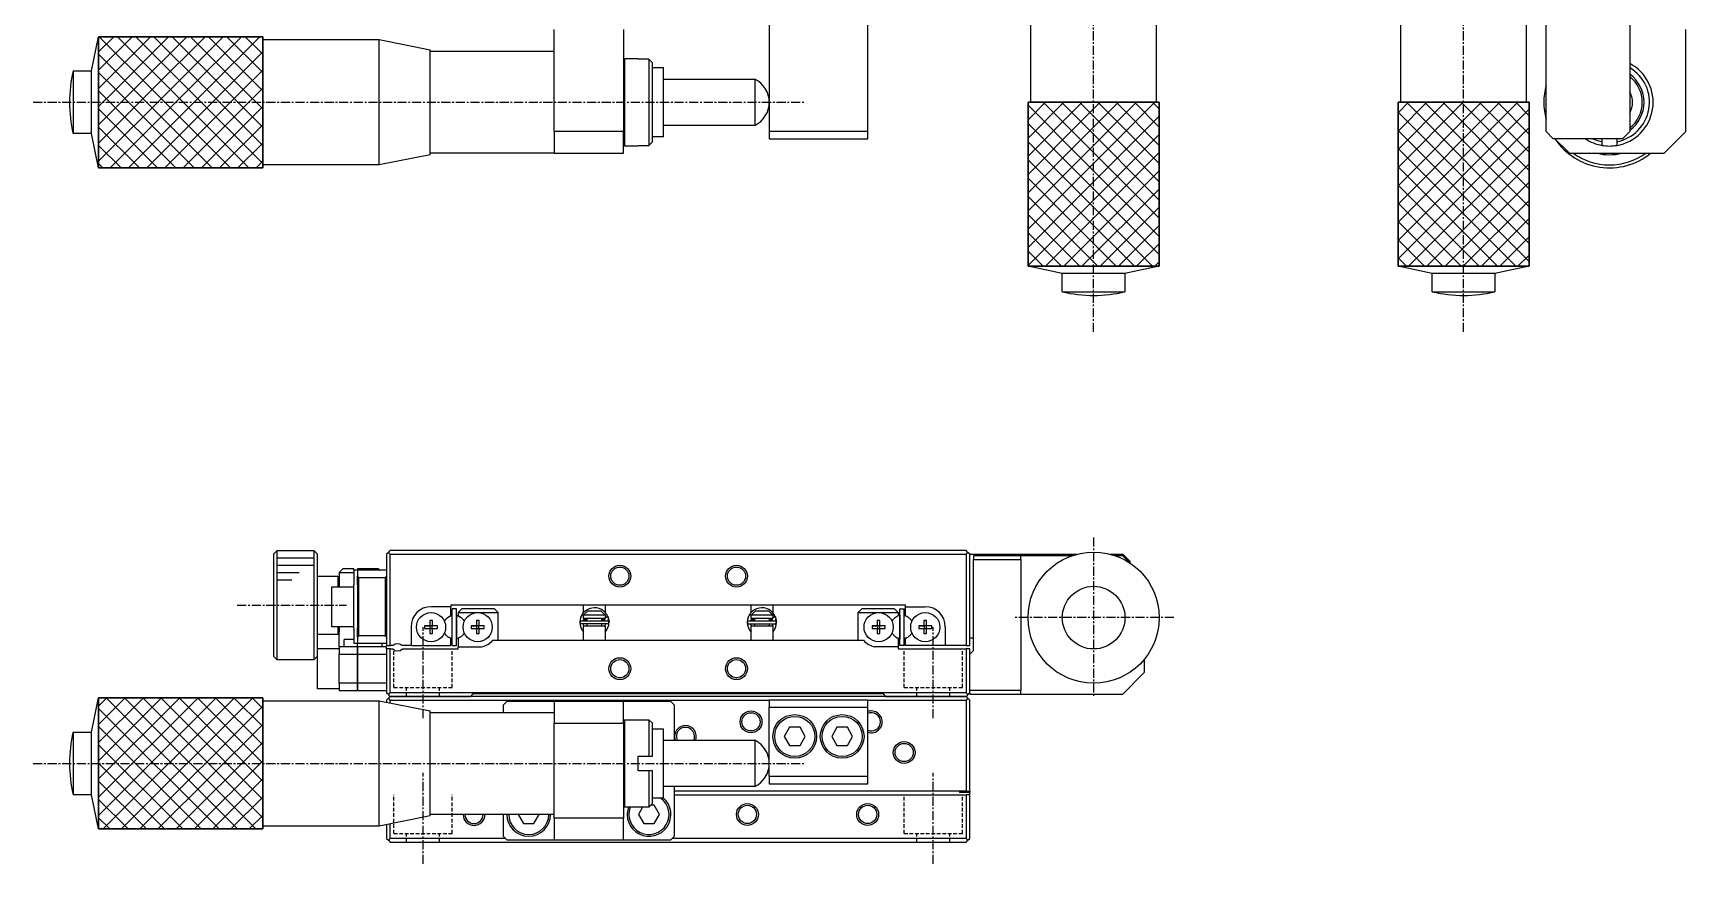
# Model space of a CAD drawing. Extents: x 10 to 534, y -6 to 276.
# Drawn here: x 306.5 to 533.3, y -6.3 to 107.8 of the extents above; entities that cross this region are included whole.
import ezdxf

# ---------------------------------------------------------------- set-up
doc = ezdxf.new("R2010")
doc.units = 0
doc.linetypes.add('CENTER', pattern=[2, 1.25, -0.25, 0.25, -0.25])
doc.linetypes.add('DASHED', pattern=[0.75, 0.5, -0.25])
doc.layers.get('0').update_dxf_attribs({"linetype": 'CONTINUOUS'})
doc.layers.add('CENTER', color=1, linetype='CENTER')

msp = doc.modelspace()

# ---------------------------------------------------------------- linework, layer by layer
at = {"color": 7, "linetype": 'CONTINUOUS'}
for p, q in [((407.53, 115.25), (407.53, 94.25)), ((421.03, 94.25), (421.03, 115.25)), ((443.43, 98.25), (443.43, 114.25)), ((460.63, 114.25), (460.63, 98.25)), ((494.19, 98.25), (494.19, 114.25)), ((511.39, 114.25), (511.39, 98.25)), ((514.09, 94.25), (514.09, 115.25)), ((525.59, 115.25), (525.59, 94.25)), ((314.53, 102.55), (315.53, 107.25)), ((338.03, 107.25), (315.53, 107.25)), ((315.53, 107.25), (315.53, 89.25)), ((338.03, 89.25), (338.03, 107.25)), ((338.03, 106.85), (354.03, 106.85)), ((354.03, 89.65), (354.03, 106.85)), ((354.03, 106.85), (361.03, 105.45)), ((378.03, 94.25), (378.03, 108.25)), ((387.53, 108.25), (387.53, 94.25)), ((533.29, 94.25), (533.29, 108.25)), ((361.03, 91.05), (361.03, 105.45)), ((361.03, 105.25), (378.03, 105.25)), ((312.03, 102.55), (312.03, 93.95)), ((312.03, 102.55), (314.53, 102.55)), ((314.53, 93.95), (314.53, 102.55)), ((387.53, 104.05), (387.73, 104.25)), ((387.73, 92.25), (387.73, 104.25)), ((387.73, 104.25), (389.53, 104.25)), ((389.53, 104.17), (389.53, 104.25)), ((389.53, 104.17), (389.53, 104.25)), ((391.03, 104.17), (389.53, 104.17)), ((391.03, 104.17), (391.03, 92.33)), ((391.53, 103.66), (391.03, 104.17)), ((391.53, 92.84), (391.53, 103.66)), ((391.53, 102.89), (391.53, 103.66)), ((391.53, 103), (393.03, 103)), ((393.03, 102.7), (393.03, 103)), ((393.03, 98.25), (393.03, 102.7)), ((393.03, 101.42), (405.53, 101.42)), ((405.53, 101.42), (405.53, 95.08)), ((338.03, 98.25), (338.03, 89.25)), ((393.03, 93.8), (393.03, 98.25)), ((443.03, 98.25), (443.03, 75.75)), ((461.03, 98.25), (443.03, 98.25)), ((452.03, 98.25), (461.03, 98.25)), ((461.03, 75.75), (461.03, 98.25)), ((493.79, 98.25), (493.79, 75.75)), ((511.79, 98.25), (493.79, 98.25)), ((511.79, 75.75), (511.79, 98.25)), ((314.53, 93.95), (312.03, 93.95)), ((315.53, 89.25), (314.53, 93.95)), ((387.53, 94.25), (378.03, 94.25)), ((378.03, 94.25), (378.03, 91.25)), ((387.53, 91.25), (387.53, 94.25)), ((391.53, 92.84), (391.53, 93.61)), ((393.03, 93.5), (391.53, 93.5)), ((405.53, 95.08), (393.03, 95.08)), ((393.03, 93.5), (393.03, 93.8)), ((421.03, 94.25), (407.53, 94.25)), ((407.53, 94.25), (407.53, 93.25)), ((407.53, 93.25), (421.03, 93.25)), ((421.03, 93.25), (421.03, 94.25)), ((515.09, 93.25), (514.09, 94.25)), ((524.59, 93.25), (515.09, 93.25)), ((517.29, 91.25), (515.29, 93.25)), ((521.79, 92.33), (521.79, 93.25)), ((521.79, 92.84), (521.79, 93.25)), ((523.79, 93.25), (523.79, 92.84)), ((525.59, 94.25), (524.59, 93.25)), ((533.29, 94.25), (530.29, 91.25)), ((361.03, 91.05), (354.03, 89.65)), ((378.03, 91.25), (361.03, 91.25)), ((378.03, 91.25), (387.53, 91.25)), ((387.73, 92.25), (387.53, 92.45)), ((389.53, 92.25), (387.73, 92.25)), ((389.53, 92.25), (389.53, 92.33)), ((389.53, 92.25), (389.53, 92.33)), ((389.53, 92.33), (391.03, 92.33)), ((391.03, 92.33), (391.53, 92.84)), ((517.29, 91.25), (530.29, 91.25)), ((521.79, 92.33), (521.79, 92.84)), ((523.79, 92.84), (523.79, 92.33)), ((315.53, 89.25), (338.03, 89.25)), ((354.03, 89.65), (338.03, 89.65)), ((447.73, 74.75), (443.03, 75.75)), ((443.03, 75.75), (461.03, 75.75)), ((461.03, 75.75), (456.33, 74.75)), ((498.49, 74.75), (493.79, 75.75)), ((493.79, 75.75), (511.79, 75.75)), ((511.79, 75.75), (507.09, 74.75)), ((456.33, 74.75), (447.73, 74.75)), ((447.73, 72.25), (447.73, 74.75)), ((456.33, 74.75), (456.33, 72.25)), ((507.09, 74.75), (498.49, 74.75)), ((498.49, 72.25), (498.49, 74.75)), ((507.09, 74.75), (507.09, 72.25)), ((447.73, 72.25), (456.33, 72.25)), ((498.49, 72.25), (502.79, 72.25)), ((502.79, 72.25), (507.09, 72.25)), ((339.53, 36.23), (340.03, 36.73)), ((340.03, 21.73), (340.03, 36.73)), ((340.03, 36.73), (345.03, 36.73)), ((345.03, 36.73), (345.03, 21.73)), ((345.03, 36.73), (345.53, 36.23)), ((355.28, 36.48), (355.03, 36.23)), ((355.28, 36.48), (355.53, 36.73)), ((355.53, 36.23), (355.28, 36.48)), ((434.53, 36.73), (355.53, 36.73)), ((434.78, 36.48), (434.53, 36.73)), ((434.78, 36.48), (434.53, 36.23)), ((435.03, 36.23), (434.78, 36.48)), ((339.53, 36.23), (339.53, 22.23)), ((339.53, 36.23), (339.53, 22.23)), ((339.53, 36.23), (339.53, 36.23)), ((345.53, 23.28), (345.53, 36.23)), ((348.53, 33.73), (349.03, 34.23)), ((350.53, 34.23), (349.03, 34.23)), ((350.53, 34.03), (350.53, 34.23)), ((351.03, 34.03), (350.53, 34.03)), ((350.53, 34.03), (350.53, 32.03)), ((353.93, 34.23), (351.03, 34.23)), ((351.03, 34.23), (351.03, 34.03)), ((355.03, 34.03), (351.03, 34.03)), ((351.03, 34.03), (351.03, 33.23)), ((353.93, 34.23), (354.13, 34.03)), ((355.03, 36.23), (355.03, 23.73)), ((355.53, 23.73), (355.53, 36.23)), ((355.53, 36.23), (434.53, 36.23)), ((434.53, 36.23), (434.53, 23.73)), ((435.03, 36.23), (449.72, 36.23)), ((435.03, 23.73), (435.03, 36.23)), ((442.03, 36.03), (435.53, 36.03)), ((435.53, 36.03), (435.53, 35.53)), ((435.53, 35.53), (442.03, 35.53)), ((435.53, 23.03), (435.53, 35.53)), ((442.03, 35.53), (442.03, 36.03)), ((449.07, 36.03), (442.03, 36.03)), ((442.03, 35.53), (442.03, 17.53)), ((454.33, 36.23), (456.03, 36.23)), ((456.03, 36.03), (454.99, 36.03)), ((456.03, 36.23), (457.03, 35.23)), ((456.03, 36.03), (457.08, 34.98)), ((457.03, 35.03), (457.03, 35.23)), ((345.53, 33.23), (348.33, 33.23)), ((347.53, 26.28), (347.53, 31.78)), ((347.53, 31.78), (350.53, 31.78)), ((348.33, 33.23), (348.33, 31.78)), ((348.33, 33.23), (348.53, 33.03)), ((348.53, 33.73), (350.53, 33.73)), ((348.53, 33.73), (348.53, 31.78)), ((350.53, 26.03), (350.53, 32.03)), ((351.23, 33.03), (351.03, 33.23)), ((351.03, 33.23), (351.03, 32.9)), ((351.03, 32.9), (351.03, 33.23)), ((351.03, 32.03), (351.03, 32.9)), ((351.03, 32.03), (351.03, 27.73)), ((351.23, 25.03), (351.23, 33.03)), ((351.23, 33.03), (354.83, 33.03)), ((355.03, 33.23), (354.83, 33.03)), ((354.83, 33.03), (354.83, 25.03)), ((351.03, 27.73), (351.03, 26.03)), ((363.83, 29.03), (361.13, 29.03)), ((363.54, 27.61), (363.83, 27.78)), ((363.83, 29.23), (363.83, 29.03)), ((426.23, 29.23), (363.83, 29.23)), ((363.83, 27.78), (363.83, 29.03)), ((364.03, 23.73), (364.03, 28.73)), ((364.63, 28.73), (364.03, 28.73)), ((364.63, 23.73), (364.63, 28.73)), ((364.63, 27.79), (364.63, 28.73)), ((364.63, 27.88), (364.63, 27.79)), ((364.63, 27.88), (364.63, 27.79)), ((364.63, 27.88), (364.63, 27.79)), ((364.63, 27.88), (364.63, 27.79)), ((364.63, 27.88), (364.63, 27.79)), ((364.63, 27.88), (364.63, 27.79)), ((364.63, 27.88), (364.63, 27.79)), ((364.63, 27.88), (364.63, 27.79)), ((364.63, 27.88), (364.63, 27.79)), ((364.63, 27.88), (364.63, 27.79)), ((364.63, 27.88), (364.63, 24.58)), ((364.63, 27.88), (364.63, 27.79)), ((364.63, 27.88), (364.63, 27.79)), ((364.63, 27.88), (364.63, 27.79)), ((364.63, 27.88), (364.63, 27.79)), ((364.63, 27.88), (364.63, 27.79)), ((364.63, 27.88), (364.63, 27.79)), ((364.63, 27.88), (364.63, 27.79)), ((364.63, 27.88), (364.63, 27.79)), ((364.63, 27.88), (364.63, 27.79)), ((365.33, 28.73), (364.83, 28.23)), ((364.83, 28.23), (367.53, 28.23)), ((364.83, 28.23), (364.83, 27.78)), ((364.83, 27.78), (365.12, 27.61)), ((369.83, 28.73), (365.33, 28.73)), ((367.53, 28.23), (370.33, 28.23)), ((370.33, 28.23), (369.83, 28.73)), ((370.33, 24.43), (370.33, 28.23)), ((381.68, 27.6), (381.7, 27.66)), ((381.7, 27.66), (381.72, 27.69)), ((381.71, 27.66), (381.71, 27.67)), ((382.1, 27.43), (382.01, 27.11)), ((382.03, 28.19), (382.03, 29.23)), ((382.03, 27.93), (382.08, 27.93)), ((382.03, 27.43), (382.03, 27.93)), ((385.03, 27.43), (382.03, 27.43)), ((382.61, 28.43), (382.08, 27.93)), ((382.08, 27.93), (384.97, 27.93)), ((382.1, 27.43), (382.1, 27.42)), ((382.1, 27.42), (382.1, 27.41)), ((382.1, 27.41), (382.1, 27.39)), ((382.1, 27.39), (382.1, 27.38)), ((382.1, 27.38), (382.1, 27.37)), ((382.1, 27.37), (382.1, 27.35)), ((382.1, 27.35), (382.1, 27.34)), ((382.1, 27.34), (382.1, 27.33)), ((382.1, 27.33), (382.11, 27.31)), ((382.11, 27.31), (382.11, 27.3)), ((382.11, 27.3), (382.12, 27.29)), ((382.12, 27.29), (382.12, 27.27)), ((382.12, 27.27), (382.13, 27.26)), ((382.13, 27.26), (382.13, 27.25)), ((382.13, 27.25), (382.14, 27.24)), ((382.14, 27.24), (382.15, 27.23)), ((382.53, 27.23), (382.14, 27.23)), ((382.15, 27.23), (382.16, 27.22)), ((382.16, 27.22), (382.17, 27.21)), ((382.53, 27.11), (382.53, 27.43)), ((384.45, 28.43), (382.61, 28.43)), ((384.97, 27.93), (384.45, 28.43)), ((384.53, 27.43), (384.53, 27.11)), ((384.95, 27.23), (384.53, 27.23)), ((384.93, 27.2), (384.94, 27.21)), ((384.94, 27.22), (384.95, 27.23)), ((384.94, 27.21), (384.94, 27.22)), ((384.95, 27.23), (384.96, 27.24)), ((384.96, 27.24), (384.97, 27.26)), ((384.97, 27.93), (385.03, 27.93)), ((384.97, 27.27), (384.98, 27.28)), ((384.97, 27.26), (384.97, 27.27)), ((384.98, 27.29), (384.99, 27.31)), ((384.98, 27.28), (384.98, 27.29)), ((385, 27.41), (384.99, 27.43)), ((384.99, 27.43), (384.99, 27.43)), ((384.99, 27.33), (385, 27.35)), ((384.99, 27.32), (384.99, 27.33)), ((384.99, 27.31), (384.99, 27.32)), ((385, 27.4), (385, 27.41)), ((385, 27.39), (385, 27.4)), ((385, 27.37), (385, 27.39)), ((385, 27.36), (385, 27.37)), ((385, 27.35), (385, 27.36)), ((385.03, 29.23), (385.03, 28.23)), ((385.03, 27.93), (385.03, 27.43)), ((385.13, 27.59), (385.03, 27.54)), ((385.03, 27.53), (385.04, 27.54)), ((385.04, 27.54), (385.05, 27.54)), ((385.05, 27.54), (385.07, 27.55)), ((385.07, 27.55), (385.08, 27.56)), ((385.08, 27.56), (385.09, 27.56)), ((385.09, 27.56), (385.11, 27.57)), ((385.11, 27.57), (385.12, 27.58)), ((385.12, 27.58), (385.14, 27.58)), ((385.39, 27.67), (385.13, 27.59)), ((385.14, 27.58), (385.15, 27.59)), ((385.15, 27.59), (385.17, 27.6)), ((385.17, 27.6), (385.19, 27.6)), ((385.19, 27.6), (385.2, 27.61)), ((385.2, 27.61), (385.22, 27.62)), ((385.22, 27.62), (385.23, 27.62)), ((385.23, 27.62), (385.25, 27.63)), ((385.25, 27.63), (385.26, 27.63)), ((385.26, 27.63), (385.28, 27.64)), ((385.28, 27.64), (385.29, 27.64)), ((385.29, 27.64), (385.31, 27.65)), ((385.31, 27.65), (385.32, 27.65)), ((385.32, 27.65), (385.33, 27.65)), ((385.33, 27.65), (385.34, 27.66)), ((385.34, 27.66), (385.35, 27.66)), ((385.35, 27.66), (385.36, 27.66)), ((385.36, 27.66), (385.37, 27.66)), ((385.37, 27.7), (385.39, 27.66)), ((385.37, 27.66), (385.38, 27.66)), ((385.38, 27.66), (385.38, 27.66)), ((385.38, 27.66), (385.39, 27.66)), ((385.39, 27.66), (385.39, 27.66)), ((385.39, 27.66), (385.39, 27.66)), ((385.39, 27.66), (385.41, 27.63)), ((385.41, 27.63), (385.42, 27.59)), ((385.41, 27.61), (385.55, 26.92)), ((385.42, 27.59), (385.43, 27.56)), ((385.43, 27.56), (385.43, 27.52)), ((385.43, 27.52), (385.44, 27.49)), ((385.44, 27.28), (385.43, 27.24)), ((385.43, 27.24), (385.43, 27.21)), ((385.44, 27.49), (385.44, 27.45)), ((385.44, 27.45), (385.45, 27.42)), ((385.45, 27.35), (385.44, 27.31)), ((385.44, 27.31), (385.44, 27.28)), ((385.45, 27.42), (385.45, 27.38)), ((385.45, 27.38), (385.45, 27.35)), ((404.64, 27.59), (404.66, 27.65)), ((404.67, 27.65), (404.68, 27.69)), ((404.67, 27.66), (404.67, 27.66)), ((405.06, 27.43), (404.98, 27.1)), ((405.03, 28.22), (405.03, 29.23)), ((405.03, 27.93), (405.08, 27.93)), ((405.03, 27.43), (405.03, 27.93)), ((408.03, 27.43), (405.03, 27.43)), ((405.07, 27.43), (405.06, 27.42)), ((405.06, 27.42), (405.06, 27.41)), ((405.06, 27.41), (405.06, 27.4)), ((405.06, 27.4), (405.06, 27.38)), ((405.06, 27.38), (405.06, 27.37)), ((405.06, 27.37), (405.06, 27.36)), ((405.06, 27.36), (405.06, 27.34)), ((405.06, 27.34), (405.06, 27.33)), ((405.06, 27.33), (405.07, 27.32)), ((405.07, 27.32), (405.07, 27.3)), ((405.07, 27.3), (405.07, 27.29)), ((405.07, 27.29), (405.08, 27.28)), ((405.61, 28.43), (405.08, 27.93)), ((405.08, 27.93), (407.97, 27.93)), ((405.08, 27.28), (405.08, 27.26)), ((405.08, 27.26), (405.09, 27.25)), ((405.09, 27.25), (405.1, 27.24)), ((405.1, 27.24), (405.1, 27.23)), ((405.53, 27.23), (405.1, 27.23)), ((405.1, 27.23), (405.11, 27.22)), ((405.11, 27.22), (405.12, 27.21)), ((405.53, 27.1), (405.53, 27.43)), ((407.45, 28.43), (405.61, 28.43)), ((407.97, 27.93), (407.45, 28.43)), ((407.53, 27.43), (407.53, 27.1)), ((407.92, 27.23), (407.53, 27.23)), ((407.9, 27.2), (407.91, 27.21)), ((407.91, 27.22), (407.92, 27.24)), ((407.91, 27.21), (407.91, 27.22)), ((407.92, 27.24), (407.93, 27.25)), ((407.93, 27.26), (407.94, 27.27)), ((407.93, 27.25), (407.93, 27.26)), ((407.94, 27.28), (407.95, 27.3)), ((407.94, 27.27), (407.94, 27.28)), ((407.96, 27.42), (407.95, 27.43)), ((407.95, 27.43), (407.95, 27.43)), ((407.95, 27.31), (407.96, 27.32)), ((407.95, 27.3), (407.95, 27.31)), ((407.96, 27.41), (407.96, 27.42)), ((407.96, 27.39), (407.96, 27.41)), ((407.96, 27.38), (407.96, 27.39)), ((407.96, 27.36), (407.96, 27.38)), ((407.96, 27.35), (407.96, 27.36)), ((407.96, 27.34), (407.96, 27.35)), ((407.96, 27.32), (407.96, 27.34)), ((407.97, 27.93), (408.03, 27.93)), ((408.03, 29.23), (408.03, 28.18)), ((408.03, 27.93), (408.03, 27.43)), ((408.09, 27.58), (408.03, 27.55)), ((408.03, 27.54), (408.04, 27.55)), ((408.04, 27.55), (408.06, 27.56)), ((408.06, 27.56), (408.07, 27.56)), ((408.07, 27.56), (408.09, 27.57)), ((408.35, 27.66), (408.09, 27.58)), ((408.09, 27.57), (408.11, 27.58)), ((408.11, 27.58), (408.12, 27.58)), ((408.12, 27.58), (408.14, 27.59)), ((408.14, 27.59), (408.16, 27.6)), ((408.16, 27.6), (408.17, 27.6)), ((408.17, 27.6), (408.19, 27.61)), ((408.19, 27.61), (408.2, 27.62)), ((408.2, 27.62), (408.22, 27.62)), ((408.22, 27.62), (408.24, 27.63)), ((408.24, 27.63), (408.25, 27.63)), ((408.25, 27.63), (408.27, 27.64)), ((408.27, 27.64), (408.28, 27.64)), ((408.28, 27.64), (408.29, 27.64)), ((408.29, 27.64), (408.3, 27.65)), ((408.3, 27.65), (408.31, 27.65)), ((408.31, 27.65), (408.32, 27.65)), ((408.32, 27.65), (408.33, 27.65)), ((408.33, 27.65), (408.34, 27.65)), ((408.34, 27.69), (408.35, 27.66)), ((408.34, 27.65), (408.34, 27.65)), ((408.34, 27.65), (408.35, 27.65)), ((408.35, 27.66), (408.36, 27.64)), ((408.35, 27.65), (408.35, 27.65)), ((408.35, 27.65), (408.35, 27.65)), ((408.35, 27.65), (408.37, 27.62)), ((408.37, 27.62), (408.38, 27.58)), ((408.37, 27.6), (408.51, 26.91)), ((408.38, 27.58), (408.39, 27.55)), ((408.39, 27.55), (408.4, 27.52)), ((408.4, 27.23), (408.39, 27.2)), ((408.4, 27.52), (408.4, 27.48)), ((408.4, 27.48), (408.41, 27.44)), ((408.41, 27.3), (408.4, 27.27)), ((408.4, 27.27), (408.4, 27.23)), ((408.41, 27.44), (408.41, 27.41)), ((408.41, 27.41), (408.41, 27.37)), ((408.41, 27.37), (408.41, 27.34)), ((408.41, 27.34), (408.41, 27.3)), ((420.23, 28.73), (419.73, 28.23)), ((419.73, 28.23), (422.53, 28.23)), ((419.73, 24.43), (419.73, 28.23)), ((424.73, 28.73), (420.23, 28.73)), ((422.53, 28.23), (425.23, 28.23)), ((425.23, 28.23), (424.73, 28.73)), ((425.23, 27.78), (424.94, 27.61)), ((425.23, 28.23), (425.23, 27.78)), ((425.43, 28.73), (426.03, 28.73)), ((425.43, 23.73), (425.43, 28.73)), ((425.43, 27.79), (425.43, 28.73)), ((425.43, 27.88), (425.43, 27.79)), ((425.43, 27.88), (425.43, 24.58)), ((425.43, 27.88), (425.43, 27.79)), ((426.03, 23.73), (426.03, 28.73)), ((426.23, 29.03), (426.23, 29.23)), ((426.23, 29.03), (428.93, 29.03)), ((426.23, 27.78), (426.23, 29.03)), ((426.52, 27.61), (426.23, 27.78)), ((348.33, 25.23), (345.53, 25.23)), ((350.53, 26.28), (347.53, 26.28)), ((348.33, 26.28), (348.33, 25.23)), ((348.53, 25.43), (348.33, 25.23)), ((348.53, 26.28), (348.53, 25.53)), ((348.53, 23.53), (348.53, 25.53)), ((350.53, 26.03), (350.53, 24.03)), ((351.03, 25.16), (351.03, 26.03)), ((351.03, 25.16), (351.03, 24.83)), ((351.03, 24.83), (351.03, 25.16)), ((351.03, 24.83), (351.23, 25.03)), ((354.83, 25.03), (351.23, 25.03)), ((354.83, 25.03), (355.03, 24.83)), ((358.38, 26.28), (358.38, 23.73)), ((360.24, 26.41), (360.24, 26.05)), ((360.95, 26.41), (360.24, 26.41)), ((360.24, 26.41), (360.95, 26.41)), ((360.24, 26.05), (360.95, 26.05)), ((361.31, 27.12), (360.95, 27.12)), ((360.95, 27.12), (360.95, 26.41)), ((360.96, 26.4), (360.95, 26.41)), ((360.96, 26.06), (360.95, 26.05)), ((360.95, 26.05), (360.95, 25.35)), ((360.95, 25.35), (361.31, 25.35)), ((360.96, 26.4), (360.96, 26.06)), ((361.3, 26.4), (360.96, 26.4)), ((360.96, 26.06), (361.3, 26.06)), ((361.3, 26.4), (361.31, 26.41)), ((361.3, 26.06), (361.3, 26.4)), ((361.3, 26.06), (361.31, 26.05)), ((361.31, 26.41), (361.31, 27.12)), ((362.02, 26.41), (361.31, 26.41)), ((362.02, 26.41), (361.31, 26.41)), ((361.31, 26.05), (362.02, 26.05)), ((361.31, 25.35), (361.31, 26.05)), ((362.02, 26.05), (362.02, 26.41)), ((366.64, 26.41), (366.64, 26.05)), ((367.35, 26.41), (366.64, 26.41)), ((366.64, 26.41), (367.35, 26.41)), ((366.64, 26.05), (367.35, 26.05)), ((367.71, 27.12), (367.35, 27.12)), ((367.35, 27.12), (367.35, 26.41)), ((367.36, 26.4), (367.35, 26.41)), ((367.36, 26.06), (367.35, 26.05)), ((367.35, 26.05), (367.35, 25.35)), ((367.35, 25.35), (367.71, 25.35)), ((367.36, 26.4), (367.36, 26.06)), ((367.7, 26.4), (367.36, 26.4)), ((367.36, 26.06), (367.7, 26.06)), ((367.7, 26.4), (367.71, 26.41)), ((367.7, 26.06), (367.7, 26.4)), ((367.7, 26.06), (367.71, 26.05)), ((367.71, 26.41), (367.71, 27.12)), ((368.42, 26.41), (367.71, 26.41)), ((368.42, 26.41), (367.71, 26.41)), ((367.71, 26.05), (368.42, 26.05)), ((367.71, 25.35), (367.71, 26.05)), ((368.42, 26.05), (368.42, 26.41)), ((381.77, 27.11), (385.32, 27.11)), ((385.32, 26.66), (381.77, 26.66)), ((382.01, 26.66), (382.06, 26.43)), ((382.03, 26.43), (385.03, 26.43)), ((382.03, 24.43), (382.03, 26.43)), ((382.17, 27.21), (382.17, 27.2)), ((382.17, 27.2), (382.18, 27.19)), ((382.18, 27.19), (382.19, 27.18)), ((382.19, 27.18), (382.2, 27.17)), ((382.2, 27.17), (382.22, 27.16)), ((382.22, 27.16), (382.23, 27.15)), ((382.23, 27.15), (382.24, 27.15)), ((382.24, 27.15), (382.25, 27.14)), ((382.25, 27.14), (382.26, 27.13)), ((382.26, 27.13), (382.28, 27.13)), ((382.28, 27.13), (382.29, 27.13)), ((382.29, 27.13), (382.3, 27.12)), ((382.3, 27.12), (382.31, 27.12)), ((382.31, 27.12), (382.33, 27.12)), ((382.33, 27.12), (382.34, 27.11)), ((382.34, 27.11), (382.36, 27.11)), ((382.36, 27.11), (382.37, 27.11)), ((382.37, 27.11), (382.37, 27.11)), ((382.53, 26.43), (382.53, 26.66)), ((384.53, 26.66), (384.53, 26.43)), ((384.72, 27.11), (384.74, 27.11)), ((384.74, 27.11), (384.75, 27.11)), ((384.75, 27.11), (384.76, 27.12)), ((384.76, 27.12), (384.78, 27.12)), ((384.78, 27.12), (384.79, 27.12)), ((384.79, 27.12), (384.8, 27.12)), ((384.8, 27.12), (384.82, 27.13)), ((384.82, 27.13), (384.83, 27.13)), ((384.83, 27.13), (384.84, 27.14)), ((384.84, 27.14), (384.85, 27.14)), ((384.85, 27.14), (384.86, 27.15)), ((384.86, 27.15), (384.88, 27.16)), ((384.88, 27.16), (384.89, 27.17)), ((384.89, 27.17), (384.9, 27.17)), ((384.9, 27.17), (384.91, 27.18)), ((384.91, 27.18), (384.92, 27.19)), ((384.92, 27.19), (384.93, 27.2)), ((385.03, 26.43), (385.08, 26.66)), ((385.03, 26.43), (385.03, 24.43)), ((385.4, 27.14), (385.39, 27.1)), ((385.39, 27.1), (385.39, 27.1)), ((385.42, 27.17), (385.4, 27.14)), ((385.43, 27.21), (385.42, 27.17)), ((404.73, 27.1), (408.28, 27.1)), ((408.28, 26.65), (404.73, 26.65)), ((404.98, 26.65), (405.02, 26.43)), ((405.02, 26.43), (405.03, 26.42)), ((405.03, 26.43), (408.03, 26.43)), ((405.03, 24.43), (405.03, 26.43)), ((405.12, 27.21), (405.13, 27.2)), ((405.13, 27.2), (405.14, 27.19)), ((405.14, 27.19), (405.15, 27.18)), ((405.15, 27.18), (405.16, 27.17)), ((405.16, 27.17), (405.17, 27.16)), ((405.17, 27.16), (405.18, 27.15)), ((405.18, 27.15), (405.19, 27.14)), ((405.19, 27.14), (405.2, 27.14)), ((405.2, 27.14), (405.21, 27.13)), ((405.21, 27.13), (405.23, 27.13)), ((405.23, 27.13), (405.24, 27.12)), ((405.24, 27.12), (405.25, 27.12)), ((405.25, 27.12), (405.26, 27.11)), ((405.26, 27.11), (405.28, 27.11)), ((405.28, 27.11), (405.29, 27.11)), ((405.29, 27.11), (405.3, 27.11)), ((405.3, 27.11), (405.32, 27.1)), ((405.32, 27.1), (405.33, 27.1)), ((405.33, 27.1), (405.33, 27.1)), ((405.53, 26.43), (405.53, 26.65)), ((407.53, 26.65), (407.53, 26.43)), ((407.69, 27.1), (407.7, 27.1)), ((407.7, 27.1), (407.71, 27.1)), ((407.71, 27.1), (407.72, 27.11)), ((407.72, 27.11), (407.74, 27.11)), ((407.74, 27.11), (407.75, 27.11)), ((407.75, 27.11), (407.76, 27.11)), ((407.76, 27.11), (407.78, 27.12)), ((407.78, 27.12), (407.79, 27.12)), ((407.79, 27.12), (407.8, 27.13)), ((407.8, 27.13), (407.81, 27.14)), ((407.81, 27.14), (407.83, 27.14)), ((407.83, 27.14), (407.84, 27.15)), ((407.84, 27.15), (407.85, 27.16)), ((407.85, 27.16), (407.86, 27.16)), ((407.86, 27.16), (407.87, 27.17)), ((407.87, 27.17), (407.88, 27.18)), ((407.88, 27.18), (407.89, 27.19)), ((407.89, 27.19), (407.9, 27.2)), ((408, 26.43), (408.04, 26.65)), ((408.03, 26.43), (408.03, 24.43)), ((408.37, 27.13), (408.35, 27.09)), ((408.35, 27.09), (408.35, 27.09)), ((408.38, 27.16), (408.37, 27.13)), ((408.39, 27.2), (408.38, 27.16)), ((421.64, 26.41), (421.64, 26.05)), ((422.35, 26.41), (421.64, 26.41)), ((421.64, 26.41), (422.35, 26.41)), ((421.64, 26.05), (422.35, 26.05)), ((422.71, 27.12), (422.35, 27.12)), ((422.35, 27.12), (422.35, 26.41)), ((422.36, 26.4), (422.35, 26.41)), ((422.36, 26.06), (422.35, 26.05)), ((422.35, 26.05), (422.35, 25.35)), ((422.35, 25.35), (422.71, 25.35)), ((422.36, 26.4), (422.36, 26.06)), ((422.7, 26.4), (422.36, 26.4)), ((422.36, 26.06), (422.7, 26.06)), ((422.7, 26.4), (422.71, 26.41)), ((422.7, 26.06), (422.7, 26.4)), ((422.7, 26.06), (422.71, 26.05)), ((422.71, 26.41), (422.71, 27.12)), ((423.42, 26.41), (422.71, 26.41)), ((423.42, 26.41), (422.71, 26.41)), ((422.71, 26.05), (423.42, 26.05)), ((422.71, 25.35), (422.71, 26.05)), ((423.42, 26.05), (423.42, 26.41)), ((428.04, 26.41), (428.04, 26.05)), ((428.75, 26.41), (428.04, 26.41)), ((428.04, 26.41), (428.75, 26.41)), ((428.04, 26.05), (428.75, 26.05)), ((429.11, 27.12), (428.75, 27.12)), ((428.75, 27.12), (428.75, 26.41)), ((428.76, 26.4), (428.75, 26.41)), ((428.76, 26.06), (428.75, 26.05)), ((428.75, 26.05), (428.75, 25.35)), ((428.75, 25.35), (429.11, 25.35)), ((428.76, 26.4), (428.76, 26.06)), ((429.1, 26.4), (428.76, 26.4)), ((428.76, 26.06), (429.1, 26.06)), ((429.1, 26.4), (429.11, 26.41)), ((429.1, 26.06), (429.1, 26.4)), ((429.1, 26.06), (429.11, 26.05)), ((429.11, 26.41), (429.11, 27.12)), ((429.82, 26.41), (429.11, 26.41)), ((429.82, 26.41), (429.11, 26.41)), ((429.11, 26.05), (429.82, 26.05)), ((429.11, 25.35), (429.11, 26.05)), ((429.82, 26.05), (429.82, 26.41)), ((431.68, 26.28), (431.68, 23.73)), ((345.53, 17.78), (345.53, 23.28)), ((345.53, 23.28), (348.53, 23.28)), ((351.03, 23.53), (348.53, 23.53)), ((348.53, 23.53), (348.53, 22.53)), ((349.23, 23.53), (349.23, 24.53)), ((350.53, 24.53), (349.23, 24.53)), ((350.53, 24.03), (351.03, 24.03)), ((351.03, 24.83), (351.03, 24.03)), ((351.03, 24.03), (355.03, 24.03)), ((351.03, 23.53), (351.03, 24.03)), ((351.03, 22.53), (351.03, 23.53)), ((355.03, 23.53), (351.03, 23.53)), ((351.03, 23.53), (351.03, 22.53)), ((354.43, 23.53), (354.43, 24.03)), ((355.03, 23.73), (355.53, 23.73)), ((355.03, 23.23), (355.03, 23.53)), ((355.53, 23.23), (355.03, 23.23)), ((355.03, 23.23), (355.03, 17.23)), ((355.93, 23.73), (355.53, 23.73)), ((355.53, 23.23), (355.87, 23.23)), ((355.53, 17.23), (355.53, 23.23)), ((358.38, 23.73), (357.13, 23.73)), ((357.19, 23.23), (364.83, 23.23)), ((358.38, 23.73), (363.83, 23.73)), ((363.83, 24.69), (363.54, 24.86)), ((363.83, 23.73), (363.83, 24.69)), ((364.03, 23.73), (364.63, 23.73)), ((364.63, 23.73), (364.63, 24.67)), ((364.63, 24.67), (364.63, 24.58)), ((364.63, 24.67), (364.63, 24.58)), ((364.63, 24.67), (364.63, 24.58)), ((364.63, 24.67), (364.63, 24.58)), ((364.63, 24.67), (364.63, 24.58)), ((364.63, 24.67), (364.63, 24.58)), ((364.63, 24.67), (364.63, 24.58)), ((364.63, 24.67), (364.63, 24.58)), ((364.63, 24.67), (364.63, 24.58)), ((364.63, 24.67), (364.63, 24.58)), ((364.63, 24.67), (364.63, 24.58)), ((364.63, 24.67), (364.63, 24.58)), ((364.63, 24.67), (364.63, 24.58)), ((364.63, 24.67), (364.63, 24.58)), ((364.63, 24.67), (364.63, 24.58)), ((364.63, 24.67), (364.63, 24.58)), ((364.63, 24.67), (364.63, 24.58)), ((364.63, 24.67), (364.63, 24.58)), ((364.63, 24.67), (364.63, 24.58)), ((364.63, 24.67), (364.63, 24.58)), ((364.63, 24.67), (364.63, 24.58)), ((364.63, 24.67), (364.63, 24.58)), ((364.63, 24.67), (364.63, 24.58)), ((364.63, 24.67), (364.63, 24.58)), ((364.63, 24.67), (364.63, 24.58)), ((364.63, 24.67), (364.63, 24.58)), ((364.63, 24.67), (364.63, 24.58)), ((364.63, 24.67), (364.63, 24.58)), ((364.63, 24.67), (364.63, 24.58)), ((364.63, 24.67), (364.63, 24.58)), ((364.63, 24.67), (364.63, 24.58)), ((365.12, 24.86), (364.83, 24.69)), ((364.83, 24.69), (364.83, 23.53)), ((364.83, 23.53), (368.05, 23.53)), ((364.83, 23.23), (364.83, 23.53)), ((369.61, 24.43), (420.45, 24.43)), ((425.23, 23.53), (422.01, 23.53)), ((424.94, 24.86), (425.23, 24.69)), ((425.23, 24.69), (425.23, 23.53)), ((425.23, 23.53), (425.23, 23.23)), ((425.23, 23.23), (434.53, 23.23)), ((425.43, 23.73), (425.43, 24.67)), ((425.43, 24.67), (425.43, 24.58)), ((425.43, 24.67), (425.43, 24.58)), ((425.43, 24.67), (425.43, 24.58)), ((425.43, 24.67), (425.43, 24.58)), ((425.43, 24.67), (425.43, 24.58)), ((425.43, 24.67), (425.43, 24.58)), ((425.43, 24.67), (425.43, 24.58)), ((425.43, 24.67), (425.43, 24.58)), ((425.43, 24.67), (425.43, 24.58)), ((425.43, 24.67), (425.43, 24.58)), ((425.43, 24.67), (425.43, 24.58)), ((425.43, 24.67), (425.43, 24.58)), ((425.43, 24.67), (425.43, 24.58)), ((425.43, 24.67), (425.43, 24.58)), ((425.43, 24.67), (425.43, 24.58)), ((425.43, 24.67), (425.43, 24.58)), ((425.43, 24.67), (425.43, 24.58)), ((425.43, 24.67), (425.43, 24.58)), ((425.43, 24.67), (425.43, 24.58)), ((425.43, 24.67), (425.43, 24.58)), ((425.43, 24.67), (425.43, 24.58)), ((425.43, 24.67), (425.43, 24.58)), ((425.43, 24.67), (425.43, 24.58)), ((425.43, 24.67), (425.43, 24.58)), ((425.43, 24.67), (425.43, 24.58)), ((425.43, 24.67), (425.43, 24.58)), ((425.43, 24.67), (425.43, 24.58)), ((425.43, 24.67), (425.43, 24.58)), ((425.43, 24.67), (425.43, 24.58)), ((425.43, 24.67), (425.43, 24.58)), ((425.43, 24.67), (425.43, 24.58)), ((426.03, 23.73), (425.43, 23.73)), ((426.23, 24.69), (426.52, 24.86)), ((426.23, 23.73), (426.23, 24.69)), ((431.68, 23.73), (426.23, 23.73)), ((434.53, 23.73), (431.68, 23.73)), ((434.53, 23.73), (435.03, 23.73)), ((434.53, 23.23), (434.53, 17.23)), ((435.03, 23.23), (434.53, 23.23)), ((435.53, 24.73), (435.03, 24.73)), ((435.03, 17.23), (435.03, 23.23)), ((435.03, 22.53), (435.53, 23.03)), ((340.03, 21.73), (339.53, 22.23)), ((345.03, 21.73), (340.03, 21.73)), ((345.53, 22.23), (345.03, 21.73)), ((345.03, 21.73), (345.03, 21.73)), ((348.53, 22.53), (351.03, 22.53)), ((348.53, 18.53), (348.53, 22.53)), ((351.03, 22.53), (351.03, 18.53)), ((351.03, 22.53), (355.03, 22.53)), ((351.03, 18.53), (351.03, 22.53)), ((459.03, 20.03), (459.03, 21.88)), ((351.03, 18.53), (348.53, 18.53)), ((348.53, 18.53), (348.53, 17.53)), ((351.03, 17.53), (351.03, 18.53)), ((355.03, 18.53), (351.03, 18.53)), ((351.03, 18.53), (351.03, 17.53)), ((459.03, 20.03), (456.03, 17.03)), ((314.53, 11.83), (315.53, 16.53)), ((338.03, 16.53), (315.53, 16.53)), ((315.53, 16.53), (315.53, -1.47)), ((338.03, -1.47), (338.03, 16.53)), ((338.03, 16.13), (354.03, 16.13)), ((348.53, 17.78), (345.53, 17.78)), ((348.53, 17.53), (351.03, 17.53)), ((351.03, 17.53), (355.03, 17.53)), ((354.03, 7.53), (354.03, 16.13)), ((354.03, 16.13), (361.03, 14.73)), ((355.28, 16.98), (355.03, 17.23)), ((355.28, 16.48), (355.03, 16.23)), ((355.03, 16.23), (355.03, 15.93)), ((355.28, 16.98), (355.53, 17.23)), ((355.53, 16.73), (355.28, 16.98)), ((355.28, 16.48), (355.53, 16.73)), ((355.53, 16.23), (355.28, 16.48)), ((434.53, 17.23), (355.53, 17.23)), ((434.53, 16.73), (355.53, 16.73)), ((355.53, 16.73), (366.53, 16.73)), ((355.53, 16.23), (407.53, 16.23)), ((355.53, 15.83), (355.53, 16.23)), ((366.88, 17.08), (366.53, 16.73)), ((423.18, 17.08), (366.88, 17.08)), ((371.03, 15.53), (371.53, 16.03)), ((378.03, 16.03), (371.53, 16.03)), ((387.53, 16.03), (378.03, 16.03)), ((378.03, 16.03), (378.03, 13.03)), ((387.53, 13.03), (387.53, 16.03)), ((394.03, 16.03), (387.53, 16.03)), ((394.03, 16.03), (394.53, 15.53)), ((421.03, 16.23), (407.53, 16.23)), ((407.53, 16.23), (407.53, 15.23)), ((421.03, 15.23), (421.03, 16.23)), ((421.03, 16.23), (434.53, 16.23)), ((423.53, 16.73), (423.18, 17.08)), ((423.53, 16.73), (434.53, 16.73)), ((434.53, 17.23), (434.78, 16.98)), ((434.78, 16.98), (434.53, 16.73)), ((434.53, 16.73), (434.78, 16.48)), ((434.78, 16.48), (434.53, 16.23)), ((434.53, 16.23), (434.53, 3.73)), ((435.03, 17.23), (434.78, 16.98)), ((435.03, 16.23), (434.78, 16.48)), ((442.03, 17.53), (435.03, 17.53)), ((435.03, 17.23), (435.03, 17.03)), ((435.03, 17.03), (442.03, 17.03)), ((435.03, 3.73), (435.03, 16.23)), ((442.03, 17.03), (442.03, 17.53)), ((442.03, 17.03), (456.03, 17.03)), ((361.03, 7.53), (361.03, 14.73)), ((361.03, 14.53), (378.03, 14.53)), ((371.03, 15.53), (371.03, 14.53)), ((394.53, 10.71), (394.53, 15.53)), ((407.53, 15.23), (421.03, 15.23)), ((407.53, 5.73), (407.53, 15.23)), ((421.03, 5.73), (421.03, 15.23)), ((312.03, 11.83), (312.03, 7.53)), ((312.03, 11.83), (314.53, 11.83)), ((314.53, 3.23), (314.53, 11.83)), ((378.03, 13.03), (387.53, 13.03)), ((378.03, 7.53), (378.03, 13.03)), ((387.53, 13.33), (387.73, 13.53)), ((387.53, 13.03), (387.53, 0.03)), ((387.73, 7.53), (387.73, 13.53)), ((387.73, 13.53), (391.03, 13.53)), ((391.03, 13.53), (391.03, 8.53)), ((391.03, 13.53), (391.53, 13.03)), ((391.53, 8.53), (391.53, 13.03)), ((391.53, 12.28), (393.03, 12.28)), ((393.03, 11.98), (393.03, 12.28)), ((393.03, 3.09), (393.03, 11.98)), ((410.31, 12.48), (409.59, 11.23)), ((411.75, 12.48), (410.31, 12.48)), ((412.47, 11.23), (411.75, 12.48)), ((416.81, 12.48), (416.09, 11.23)), ((418.25, 12.48), (416.81, 12.48)), ((418.97, 11.23), (418.25, 12.48)), ((393.03, 10.71), (405.53, 10.71)), ((405.53, 10.71), (405.53, 4.36)), ((409.59, 11.23), (410.31, 9.98)), ((410.31, 9.98), (411.75, 9.98)), ((411.75, 9.98), (412.47, 11.23)), ((416.09, 11.23), (416.81, 9.98)), ((416.81, 9.98), (418.25, 9.98)), ((418.25, 9.98), (418.97, 11.23)), ((312.03, 7.53), (312.03, 3.23)), ((354.03, -1.07), (354.03, 7.53)), ((361.03, 0.33), (361.03, 7.53)), ((378.03, 0.03), (378.03, 7.53)), ((387.73, 1.53), (387.73, 7.53)), ((389.53, 6.53), (389.53, 8.53)), ((389.53, 8.53), (391.03, 8.53)), ((391.03, 8.53), (391.53, 8.53)), ((391.03, 6.53), (389.53, 6.53)), ((391.03, 6.53), (391.03, 1.53)), ((391.53, 6.53), (391.03, 6.53)), ((391.53, 2.03), (391.53, 6.53)), ((421.03, 5.73), (407.53, 5.73)), ((407.53, 5.73), (407.53, 4.73)), ((407.53, 4.73), (421.03, 4.73)), ((421.03, 4.73), (421.03, 5.73)), ((314.53, 3.23), (312.03, 3.23)), ((315.53, -1.47), (314.53, 3.23)), ((393.03, 2.78), (391.53, 2.78)), ((405.53, 4.36), (393.03, 4.36)), ((393.03, 2.78), (393.03, 3.09)), ((394.53, -2.47), (394.53, 4.36)), ((434.53, 3.73), (394.53, 3.73)), ((394.53, 3.23), (434.53, 3.23)), ((433.63, 3.73), (433.63, 3.53)), ((435.03, 3.53), (433.63, 3.53)), ((434.53, 3.73), (435.03, 3.73)), ((434.53, 3.23), (434.53, -2.77)), ((435.03, 3.23), (434.53, 3.23)), ((435.03, 3.73), (435.03, 3.53)), ((435.03, 3.23), (435.03, 3.53)), ((435.03, -2.77), (435.03, 3.23)), ((361.03, 0.33), (354.03, -1.07)), ((378.03, 0.53), (361.03, 0.53)), ((371.03, 0.53), (371.03, -2.47)), ((373.09, 0.53), (373.81, -0.72)), ((375.25, -0.72), (375.97, 0.53)), ((387.53, 0.03), (378.03, 0.03)), ((378.03, 0.03), (378.03, -2.97)), ((387.73, 1.53), (387.53, 1.73)), ((387.53, -2.97), (387.53, 0.03)), ((391.03, 1.53), (387.73, 1.53)), ((390.16, 1.53), (389.59, 0.53)), ((389.59, 0.53), (390.31, -0.72)), ((391.53, 2.03), (391.03, 1.53)), ((391.75, 1.78), (391.28, 1.78)), ((392.47, 0.53), (391.75, 1.78)), ((391.75, -0.72), (392.47, 0.53)), ((315.53, -1.47), (338.03, -1.47)), ((354.03, -1.07), (338.03, -1.07)), ((355.03, -0.87), (355.03, -2.77)), ((355.53, -2.77), (355.53, -0.77)), ((373.81, -0.72), (375.25, -0.72)), ((390.31, -0.72), (391.75, -0.72)), ((355.03, -2.77), (355.28, -3.02)), ((355.53, -2.77), (355.28, -3.02)), ((355.28, -3.02), (355.53, -3.27)), ((371.33, -2.77), (355.53, -2.77)), ((355.53, -3.27), (434.53, -3.27)), ((371.53, -2.97), (371.03, -2.47)), ((371.53, -2.97), (378.03, -2.97)), ((378.03, -2.97), (387.53, -2.97)), ((387.53, -2.97), (394.03, -2.97)), ((394.53, -2.47), (394.03, -2.97)), ((434.53, -2.77), (394.23, -2.77)), ((434.78, -3.02), (434.53, -2.77)), ((434.53, -3.27), (434.78, -3.02)), ((434.78, -3.02), (435.03, -2.77))]:
    msp.add_line(p, q, dxfattribs=at)
at = {"color": 3, "linetype": 'CONTINUOUS'}
for p, q in [((315.53, 89.25), (315.53, 107.25)), ((315.53, 107.25), (338.03, 107.25)), ((322.62, 107.25), (315.53, 100.16)), ((320.12, 107.25), (315.53, 102.66)), ((317.62, 107.25), (315.53, 105.16)), ((322.87, 100), (315.62, 107.25)), ((325.12, 107.25), (317.87, 100)), ((325.37, 100), (318.12, 107.25)), ((327.62, 107.25), (320.37, 100)), ((327.87, 100), (320.62, 107.25)), ((330.12, 107.25), (322.87, 100)), ((330.37, 100), (323.12, 107.25)), ((332.62, 107.25), (325.37, 100)), ((332.87, 100), (325.62, 107.25)), ((335.12, 107.25), (327.87, 100)), ((335.37, 100), (328.12, 107.25)), ((337.62, 107.25), (330.37, 100)), ((337.87, 100), (330.62, 107.25)), ((338.03, 102.34), (333.12, 107.25)), ((338.03, 104.84), (335.62, 107.25)), ((338.03, 107.25), (338.03, 98.25)), ((320.37, 100), (315.53, 104.84)), ((338.03, 105.16), (332.87, 100)), ((317.87, 100), (315.53, 102.34)), ((338.03, 102.66), (335.37, 100)), ((325.37, 100), (315.53, 90.16)), ((322.87, 100), (315.53, 92.66)), ((320.37, 100), (315.53, 95.16)), ((317.87, 100), (315.53, 97.66)), ((326.12, 89.25), (315.53, 99.84)), ((327.87, 100), (317.12, 89.25)), ((328.62, 89.25), (317.87, 100)), ((330.37, 100), (319.62, 89.25)), ((331.12, 89.25), (320.37, 100)), ((332.87, 100), (322.12, 89.25)), ((333.62, 89.25), (322.87, 100)), ((335.37, 100), (324.62, 89.25)), ((336.12, 89.25), (325.37, 100)), ((337.87, 100), (327.12, 89.25)), ((338.03, 89.84), (327.87, 100)), ((338.03, 92.34), (330.37, 100)), ((338.03, 94.84), (332.87, 100)), ((338.03, 97.34), (335.37, 100)), ((338.03, 100.16), (337.87, 100)), ((338.03, 99.84), (337.87, 100)), ((338.03, 97.66), (329.62, 89.25)), ((443.03, 98.25), (452.03, 98.25)), ((443.03, 75.75), (443.03, 98.25)), ((445.43, 98.25), (443.03, 95.84)), ((447.93, 98.25), (443.03, 93.34)), ((450.28, 98.09), (443.03, 90.84)), ((443.03, 97.84), (450.28, 90.59)), ((445.12, 98.25), (450.28, 93.09)), ((447.62, 98.25), (450.28, 95.59)), ((450.12, 98.25), (450.28, 98.09)), ((450.43, 98.25), (450.28, 98.09)), ((452.93, 98.25), (450.28, 95.59)), ((455.43, 98.25), (450.28, 93.09)), ((457.93, 98.25), (450.28, 90.59)), ((460.43, 98.25), (450.28, 88.09)), ((450.28, 98.09), (461.03, 87.34)), ((452.62, 98.25), (461.03, 89.84)), ((455.12, 98.25), (461.03, 92.34)), ((457.62, 98.25), (461.03, 94.84)), ((460.12, 98.25), (461.03, 97.34)), ((461.03, 98.25), (461.03, 75.75)), ((493.79, 98.25), (511.79, 98.25)), ((493.79, 75.75), (493.79, 98.25)), ((495.24, 98.25), (493.79, 96.79)), ((497.74, 98.25), (493.79, 94.29)), ((500.24, 98.25), (493.79, 91.79)), ((502.74, 98.25), (493.79, 89.29)), ((505.24, 98.25), (493.79, 86.79)), ((507.74, 98.25), (493.79, 84.29)), ((510.24, 98.25), (493.79, 81.79)), ((494.93, 98.25), (511.79, 81.39)), ((497.43, 98.25), (511.79, 83.89)), ((499.93, 98.25), (511.79, 86.39)), ((502.43, 98.25), (511.79, 88.89)), ((504.93, 98.25), (511.79, 91.39)), ((507.43, 98.25), (511.79, 93.89)), ((509.93, 98.25), (511.79, 96.39)), ((511.79, 98.25), (511.79, 75.75)), ((323.62, 89.25), (315.53, 97.34)), ((450.28, 95.59), (443.03, 88.34)), ((443.03, 95.34), (450.28, 88.09)), ((461.03, 96.34), (450.28, 85.59)), ((450.28, 95.59), (461.03, 84.84)), ((511.79, 97.29), (493.79, 79.29)), ((493.79, 96.89), (511.79, 78.89)), ((321.12, 89.25), (315.53, 94.84)), ((338.03, 95.16), (332.12, 89.25)), ((450.28, 93.09), (443.03, 85.84)), ((461.03, 93.84), (450.28, 83.09)), ((450.28, 93.09), (461.03, 82.34)), ((511.79, 94.79), (493.79, 76.79)), ((493.79, 94.39), (511.79, 76.39)), ((318.62, 89.25), (315.53, 92.34)), ((338.03, 92.66), (334.62, 89.25)), ((443.03, 92.84), (450.28, 85.59)), ((461.03, 91.34), (450.28, 80.59)), ((493.79, 91.89), (509.93, 75.75)), ((511.79, 92.29), (495.24, 75.75)), ((316.12, 89.25), (315.53, 89.84)), ((338.03, 89.25), (315.53, 89.25)), ((338.03, 90.16), (337.12, 89.25)), ((450.28, 90.59), (443.03, 83.34)), ((443.03, 90.34), (450.28, 83.09)), ((450.28, 90.59), (461.03, 79.84)), ((461.03, 88.84), (450.28, 78.09)), ((493.79, 89.39), (507.43, 75.75)), ((511.79, 89.79), (497.74, 75.75)), ((450.28, 88.09), (443.03, 80.84)), ((443.03, 87.84), (450.28, 80.59)), ((450.28, 88.09), (461.03, 77.34)), ((461.03, 86.34), (450.43, 75.75)), ((493.79, 86.89), (504.93, 75.75)), ((511.79, 87.29), (500.24, 75.75)), ((450.28, 85.59), (443.03, 78.34)), ((443.03, 85.34), (450.28, 78.09)), ((450.28, 85.59), (460.12, 75.75)), ((493.79, 84.39), (502.43, 75.75)), ((511.79, 84.79), (502.74, 75.75)), ((450.28, 83.09), (443.03, 75.84)), ((443.03, 82.84), (450.12, 75.75)), ((450.28, 83.09), (457.62, 75.75)), ((461.03, 83.84), (452.93, 75.75)), ((493.79, 81.89), (499.93, 75.75)), ((511.79, 82.29), (505.24, 75.75)), ((443.03, 80.34), (447.62, 75.75)), ((450.28, 80.59), (445.43, 75.75)), ((450.28, 80.59), (455.12, 75.75)), ((461.03, 81.34), (455.43, 75.75)), ((493.79, 79.39), (497.43, 75.75)), ((511.79, 79.79), (507.74, 75.75)), ((443.03, 77.84), (445.12, 75.75)), ((450.28, 78.09), (447.93, 75.75)), ((450.28, 78.09), (452.62, 75.75)), ((461.03, 78.84), (457.93, 75.75)), ((511.79, 77.29), (510.24, 75.75)), ((461.03, 75.75), (443.03, 75.75)), ((461.03, 76.34), (460.43, 75.75)), ((493.79, 76.89), (494.93, 75.75)), ((511.79, 75.75), (493.79, 75.75)), ((340.03, 35.73), (345.03, 35.73)), ((340.03, 34.73), (345.03, 34.73)), ((340.03, 33.73), (343.03, 33.73)), ((340.03, 32.73), (342.03, 32.73)), ((315.53, -1.47), (315.53, 16.53)), ((315.53, 16.53), (338.03, 16.53)), ((331.67, 16.53), (315.53, 0.39)), ((329.17, 16.53), (315.53, 2.89)), ((326.67, 16.53), (315.53, 5.39)), ((324.17, 16.53), (315.53, 7.89)), ((321.67, 16.53), (315.53, 10.39)), ((319.17, 16.53), (315.53, 12.89)), ((316.67, 16.53), (315.53, 15.39)), ((334.17, 16.53), (316.17, -1.47)), ((334.57, -1.47), (316.57, 16.53)), ((336.67, 16.53), (318.67, -1.47)), ((337.07, -1.47), (319.07, 16.53)), ((338.03, 0.08), (321.57, 16.53)), ((338.03, 2.58), (324.07, 16.53)), ((338.03, 5.08), (326.57, 16.53)), ((338.03, 7.58), (329.07, 16.53)), ((338.03, 10.08), (331.57, 16.53)), ((338.03, 12.58), (334.07, 16.53)), ((338.03, 15.08), (336.57, 16.53)), ((338.03, 16.53), (338.03, -1.47)), ((332.07, -1.47), (315.53, 15.08)), ((338.03, 15.39), (321.17, -1.47)), ((329.57, -1.47), (315.53, 12.58)), ((338.03, 12.89), (323.67, -1.47)), ((327.07, -1.47), (315.53, 10.08)), ((338.03, 10.39), (326.17, -1.47)), ((324.57, -1.47), (315.53, 7.58)), ((338.03, 7.89), (328.67, -1.47)), ((322.07, -1.47), (315.53, 5.08)), ((338.03, 5.39), (331.17, -1.47)), ((319.57, -1.47), (315.53, 2.58)), ((338.03, 2.89), (333.67, -1.47)), ((317.07, -1.47), (315.53, 0.08)), ((338.03, 0.39), (336.17, -1.47)), ((338.03, -1.47), (315.53, -1.47))]:
    msp.add_line(p, q, dxfattribs=at)
at = {"color": 3, "linetype": 'DASHED'}
for p, q in [((356.03, 17.93), (356.03, 23.12)), ((364.03, 17.93), (364.03, 23.23)), ((426.03, 17.93), (426.03, 23.23)), ((434.03, 17.93), (434.03, 23.23)), ((356.03, 17.93), (364.03, 17.93)), ((357.78, 16.73), (357.78, 17.93)), ((362.28, 16.73), (362.28, 17.93)), ((426.03, 17.93), (434.03, 17.93)), ((427.78, 16.73), (427.78, 17.93)), ((432.28, 16.73), (432.28, 17.93)), ((356.03, -2.07), (356.03, 3.23)), ((364.03, -2.07), (364.03, 3.23)), ((426.03, -2.07), (426.03, 3.23)), ((434.03, -2.07), (434.03, 3.23)), ((356.03, -2.07), (364.03, -2.07)), ((357.78, -3.27), (357.78, -2.07)), ((362.28, -3.27), (362.28, -2.07)), ((426.03, -2.07), (434.03, -2.07)), ((427.78, -3.27), (427.78, -2.07)), ((432.28, -3.27), (432.28, -2.07))]:
    msp.add_line(p, q, dxfattribs=at)
at = {"color": 7, "linetype": 'CONTINUOUS'}
for centre, radius in [((452.03, 27.53), 9), ((387.03, 33.23), 1.25), ((403.03, 33.23), 1.25), ((452.03, 27.53), 4.3), ((361.13, 26.23), 2), ((367.53, 26.23), 2), ((422.53, 26.23), 2), ((428.93, 26.23), 2), ((387.03, 20.53), 1.25), ((403.03, 20.53), 1.25), ((405.03, 13.23), 1.25), ((411.03, 11.23), 3), ((411.03, 11.23), 2.75), ((417.53, 11.23), 3), ((417.53, 11.23), 2.75), ((426.03, 9.03), 1.25), ((404.53, 0.53), 1.25), ((421.03, 0.53), 1.25)]:
    msp.add_circle(centre, radius, dxfattribs=at)
at = {"color": 3, "linetype": 'CONTINUOUS'}
for centre in [(387.03, 33.23), (403.03, 33.23), (387.03, 20.53), (403.03, 20.53), (405.03, 13.23), (426.03, 9.03), (404.53, 0.53), (421.03, 0.53)]:
    msp.add_circle(centre, 1.5, dxfattribs=at)
at = {"color": 7, "linetype": 'CONTINUOUS'}
for centre, radius, start, end in [((330.27, 98.25), 18.74, 166.735, 180), ((522.79, 98.25), 6, 279.5941, 62.1819), ((522.79, 98.25), 5.5, 280.4757, 59.3967), ((522.79, 98.25), 4.75, 306.1197, 53.8803), ((404.01, 98.25), 3.52, 0, 64.4154), ((522.79, 98.25), 9, 165.1649, 180), ((330.27, 98.25), 18.74, 180, 193.265), ((404.01, 98.25), 3.52, 295.5846, 0), ((522.79, 98.25), 9, 180, 194.8351), ((522.79, 98.25), 3.17, 331.8712, 28.1288), ((522.79, 98.25), 9, 214.1407, 308.9424), ((522.79, 98.25), 6, 236.4427, 260.4059), ((522.79, 98.25), 5.5, 245.38, 259.5243), ((522.79, 98.25), 8.6, 234.484, 270), ((522.79, 98.25), 7.2, 256.4638, 270), ((522.79, 98.25), 6, 260.4059, 279.5941), ((522.79, 98.25), 8.6, 270, 305.516), ((522.79, 98.25), 7.2, 270, 283.5362), ((452.03, 90.49), 18.74, 256.735, 270), ((452.03, 90.49), 18.74, 270, 283.265), ((502.79, 90.49), 18.74, 256.735, 270), ((502.79, 90.49), 18.74, 270, 283.265), ((361.13, 26.28), 2.75, 90, 180), ((364.44, 26.12), 1.75, 134.9956, 148.1135), ((364.33, 26.23), 1.59, 135, 149.5668), ((364.33, 26.23), 1.59, 120, 135), ((364.33, 26.23), 1.59, 100.893, 120), ((364.33, 26.23), 1.59, 60, 79.107), ((364.33, 26.23), 1.59, 45, 60), ((364.21, 26.12), 1.75, 31.8865, 45.0044), ((364.33, 26.23), 1.59, 30.4333, 45), ((383.55, 26.89), 2, 22.7134, 179.1695), ((406.51, 26.88), 2, 22.7134, 179.1695), ((425.84, 26.12), 1.75, 134.9956, 148.1135), ((425.73, 26.23), 1.59, 135, 149.5667), ((425.73, 26.23), 1.59, 120, 135), ((425.73, 26.23), 1.59, 60, 79.1069), ((425.73, 26.23), 1.59, 45, 60), ((425.61, 26.12), 1.75, 31.8865, 45.0044), ((425.73, 26.23), 1.59, 30.4332, 45), ((428.93, 26.28), 2.75, 0, 90), ((364.33, 26.23), 1.59, 210.4332, 225), ((364.44, 26.35), 1.75, 211.8865, 225.0044), ((364.33, 26.23), 1.59, 225, 240), ((364.33, 26.23), 1.59, 300, 315), ((364.33, 26.23), 1.59, 315, 329.5667), ((364.21, 26.35), 1.75, 314.9956, 328.1135), ((381.77, 26.89), 0.225, 90, 270), ((383.54, 26.89), 1.99, 180.7696, 220.5994), ((383.54, 26.89), 2, 317.8891, 359.2221), ((385.32, 26.89), 0.225, 270, 90), ((404.73, 26.88), 0.225, 90, 270), ((406.51, 26.88), 1.99, 180.7664, 222.241), ((406.51, 26.88), 2, 319.5396, 359.217), ((408.28, 26.88), 0.225, 270, 90), ((425.73, 26.23), 1.59, 210.4333, 225), ((425.84, 26.35), 1.75, 211.8865, 225.0044), ((425.73, 26.23), 1.59, 225, 240), ((425.73, 26.23), 1.59, 300, 315), ((425.73, 26.23), 1.59, 315, 329.5668), ((425.61, 26.35), 1.75, 314.9956, 328.1135), ((356.53, 23.98), 1, 228.5904, 311.4096), ((356.53, 22.93), 1, 53.1301, 126.8699), ((364.33, 26.23), 1.59, 240, 259.107), ((364.33, 26.23), 1.59, 280.8931, 300), ((367.53, 26.23), 2.75, 280.9425, 319.1148), ((422.53, 26.23), 2.75, 220.8852, 259.0575), ((425.73, 26.23), 1.59, 240, 259.1069), ((425.73, 26.23), 1.59, 280.893, 300), ((421.53, 13.23), 1.25, 0, 113.5782), ((330.27, 7.53), 18.74, 166.735, 180), ((396.03, 11.23), 1.25, 0, 204.8346), ((421.53, 13.23), 1.25, 246.4218, 0), ((396.03, 11.23), 1.25, 335.1654, 0), ((404.01, 7.53), 3.52, 0, 64.4154), ((330.27, 7.53), 18.74, 180, 193.265), ((404.01, 7.53), 3.52, 295.5846, 0), ((391.03, 0.53), 3, 160.5288, 48.5904), ((391.03, 0.53), 2.75, 158.6763, 54.9032), ((367.03, 0.53), 1.25, 180, 0), ((374.53, 0.53), 3, 180, 0), ((374.53, 0.53), 2.75, 180, 0)]:
    msp.add_arc(centre, radius, start, end, dxfattribs=at)
at = {"color": 3, "linetype": 'CONTINUOUS'}
for centre, radius, start, end in [((522.79, 98.25), 4.5, 308.4786, 51.5214), ((421.53, 13.23), 1.5, 250.5288, 90), ((421.53, 13.23), 1.5, 90, 109.4712), ((396.03, 11.23), 1.5, 90, 180), ((396.03, 11.23), 1.5, 339.5127, 90), ((396.03, 11.23), 1.5, 180, 200.4873), ((367.03, 0.53), 1.5, 180, 0)]:
    msp.add_arc(centre, radius, start, end, dxfattribs=at)
at = {"layer": 'CENTER', "color": 1, "linetype": 'CENTER'}
for p, q in [((452.03, 66.75), (452.03, 172.75)), ((502.79, 66.75), (502.79, 172.75)), ((306.53, 98.25), (412.53, 98.25)), ((452.03, 38.53), (452.03, 16.53)), ((334.53, 29.23), (349.53, 29.23)), ((463.03, 27.53), (441.03, 27.53)), ((360.03, 13.73), (360.03, 26.23)), ((430.03, 13.73), (430.03, 26.23)), ((306.53, 7.53), (412.53, 7.53)), ((360.03, -6.27), (360.03, 6.23)), ((430.03, -6.27), (430.03, 6.23))]:
    msp.add_line(p, q, dxfattribs=at)

doc.saveas('drawing.dxf')
